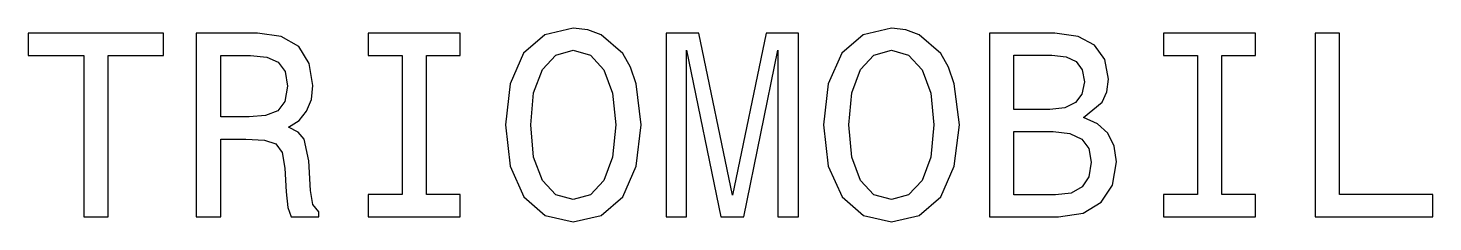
# Model space of a CAD drawing. Extents: x -114 to 269, y 84 to 136.
import ezdxf

# ---------------------------------------------------------------- set-up
doc = ezdxf.new("R2010")
doc.units = 0
doc.layers.get('0').update_dxf_attribs({"linetype": 'CONTINUOUS'})

msp = doc.modelspace()

# ---------------------------------------------------------------- linework, layer by layer
at = {"color": 7}
for points in [[(-98.510002, 85.006073), (-91.88176, 85.006073), (-91.88176, 128.954193), (-76.752075, 128.954193), (-76.752075, 135.006073), (-113.711731, 135.006073), (-113.711731, 128.954193), (-98.510002, 128.954193)], [(-67.890411, 85.006073), (-61.190117, 85.006073), (-61.190117, 106.115585), (-54.345737, 106.115585), (-49.302513, 105.899445), (-46.132484, 104.8908), (-44.403374, 102.513275), (-43.682915, 98.262558), (-43.322685, 91.778404), (-42.890404, 87.527687), (-42.025856, 85.006073), (-34.461014, 85.006073), (-34.461014, 86.374947), (-36.118073, 88.392242), (-36.694443, 92.138641), (-37.198761, 100.207802), (-38.423546, 106.18763), (-40.080605, 108.060829), (-42.674271, 109.429703), (-39.792427, 111.230858), (-37.775131, 113.752472), (-36.478302, 116.922501), (-36.046028, 120.740944), (-37.054672, 126.792816), (-39.936516, 131.331726), (-44.691559, 134.069473), (-51.175705, 135.006073), (-67.890411, 135.006073)], [(-11.766487, 91.057945), (-20.988388, 91.057945), (-20.988388, 85.006073), (4.083656, 85.006073), (4.083656, 91.057945), (-5.138245, 91.057945), (-5.138245, 128.954193), (4.083656, 128.954193), (4.083656, 135.006073), (-20.988388, 135.006073), (-20.988388, 128.954193), (-11.766487, 128.954193)], [(16.403534, 110.006073), (17.700363, 98.766876), (21.446762, 90.481575), (27.282501, 85.366302), (34.919388, 83.637199), (42.484222, 85.366302), (48.392014, 90.481575), (52.06636, 98.766876), (53.435226, 110.006073), (52.06636, 121.173218), (50.481339, 125.712128), (48.392014, 129.458527), (42.484222, 134.573792), (38.881927, 135.870621), (34.919388, 136.374939), (27.210449, 134.573792), (21.37471, 129.530563), (17.700363, 121.24527)], [(60.279602, 85.006073), (65.827164, 85.006073), (65.827164, 130.395126), (75.193146, 85.006073), (81.389114, 85.006073), (90.68306, 130.395126), (90.68306, 85.006073), (96.302658, 85.006073), (96.302658, 135.006073), (87.513031, 135.006073), (78.291138, 90.913857), (69.141281, 135.006073), (60.279602, 135.006073)], [(103.147034, 110.006073), (104.443863, 98.766876), (108.190262, 90.481575), (114.026001, 85.366302), (121.662888, 83.637199), (129.227722, 85.366302), (135.135513, 90.481575), (138.80986, 98.766876), (140.178726, 110.006073), (138.80986, 121.173218), (137.224838, 125.712128), (135.135513, 129.458527), (129.227722, 134.573792), (125.625427, 135.870621), (121.662888, 136.374939), (113.953949, 134.573792), (108.11821, 129.530563), (104.443863, 121.24527)], [(174.040421, 112.023361), (179.083633, 116.202042), (180.380478, 119.011841), (180.812759, 122.470047), (179.876144, 127.873505), (177.06636, 131.763992), (172.527451, 134.14151), (166.187393, 135.006073), (148.391983, 135.006073), (148.391983, 85.006073), (167.19603, 85.006073), (173.896317, 86.014717), (178.867508, 88.968613), (181.965469, 93.651604), (183.046188, 99.991661), (182.397751, 104.242386), (180.668655, 107.772644), (177.858841, 110.366302)], [(205.0923, 91.057945), (195.870377, 91.057945), (195.870377, 85.006073), (220.942429, 85.006073), (220.942429, 91.057945), (211.720535, 91.057945), (211.720535, 128.954193), (220.942429, 128.954193), (220.942429, 135.006073), (195.870377, 135.006073), (195.870377, 128.954193), (205.0923, 128.954193)], [(237.152817, 85.006073), (269.2854, 85.006073), (269.2854, 91.057945), (243.781052, 91.057945), (243.781052, 135.006073), (237.152817, 135.006073)], [(23.319962, 110.006073), (24.112473, 118.723648), (26.48999, 125.135757), (30.164337, 129.026245), (34.919388, 130.395126), (39.602386, 129.026245), (43.276733, 125.063705), (45.654251, 118.651611), (46.518814, 110.006073), (45.654251, 101.288498), (43.276733, 94.876389), (39.602386, 90.985901), (34.919388, 89.689072), (30.164337, 90.985901), (26.48999, 94.876389), (24.112473, 101.216446)], [(110.063461, 110.006073), (110.855972, 118.723648), (113.23349, 125.135757), (116.907837, 129.026245), (121.662888, 130.395126), (126.345886, 129.026245), (130.020233, 125.063705), (132.397751, 118.651611), (133.262314, 110.006073), (132.397751, 101.288498), (130.020233, 94.876389), (126.345886, 90.985901), (121.662888, 89.689072), (116.907837, 90.985901), (113.23349, 94.876389), (110.855972, 101.216446)], [(-53.048908, 128.882156), (-48.654091, 128.449875), (-45.556114, 127.081001), (-43.61087, 124.559387), (-42.962456, 120.596848), (-43.682915, 116.418175), (-45.628159, 113.896561), (-48.942276, 112.599731), (-53.481182, 112.239502), (-61.190117, 112.239502), (-61.190117, 128.882156)], [(164.818497, 114.25679), (155.020248, 114.25679), (155.020248, 129.026245), (165.394882, 129.026245), (169.285355, 128.593964), (172.023117, 127.297134), (173.680191, 125.063705), (174.256546, 121.749588), (173.608139, 118.435471), (171.879044, 116.12999), (168.925125, 114.689072)], [(166.403519, 90.985901), (155.020248, 90.985901), (155.020248, 108.204918), (165.755112, 108.204918), (170.294022, 107.7006), (173.536087, 106.18763), (175.481339, 103.593971), (176.129745, 99.847572), (175.481339, 95.885033), (173.680191, 93.147285), (170.654251, 91.490219)]]:
    msp.add_lwpolyline(points, close=True, dxfattribs=at)

doc.saveas('drawing.dxf')
